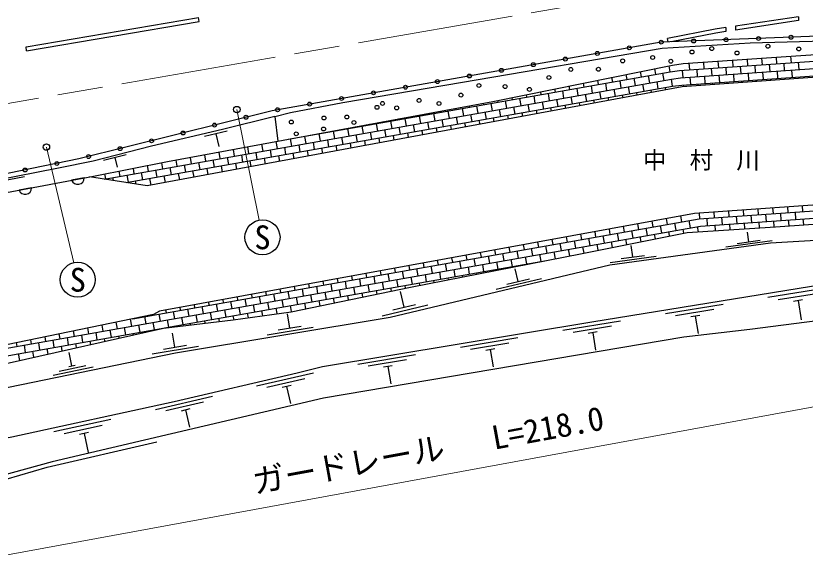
# Model space of a CAD drawing. Units: millimetres, scale not verified. Extents: x 40000 to 680000, y 20000 to 380000.
# Drawn here: x 393024 to 453821, y 243505 to 285428 of the extents above; entities that cross this region are included whole.
import ezdxf
from ezdxf.enums import TextEntityAlignment as Align

# ---------------------------------------------------------------- set-up
doc = ezdxf.new("R2010")
doc.units = ezdxf.units.MM
doc.header["$LTSCALE"] = 1000
doc.linetypes.add('CHAIN', pattern=[18.5, 12, -1.5, 3.5, -1.5])
for name, color, linetype, lineweight in [('M-BGD', 7, 'Continuous', 25), ('M-BGD-EXST', 7, 'Continuous', 25), ('M-BMK', 2, 'CHAIN', 13), ('M-STR-HTXT', 7, 'Continuous', 13)]:
    doc.layers.add(name, color=color, linetype=linetype, lineweight=lineweight)
doc.layers.add('M-BMK-HTXT', color=7, linetype='Continuous')
doc.styles.add('ＭＳ ゴシック', font='')
doc.styles.get('ＭＳ ゴシック').set_extended_font_data('MS Gothic')

msp = doc.modelspace()

# ---------------------------------------------------------------- linework, layer by layer
at = {"layer": 'M-BGD'}
for p, q in [((393810, 283028), (407100, 285294)), ((407150, 284998), (407100, 285294)), ((453295, 285359), (448460, 284627)), ((453295, 285359), (453293, 285055)), ((393860, 282732), (407150, 284998)), ((444132, 281206), (498541, 285010)), ((453293, 285055), (448457, 284323)), ((448460, 284627), (448457, 284323)), ((444224, 280651), (498611, 284454)), ((447713, 284514), (447711, 284210)), ((443268, 283414), (443218, 283674)), ((444316, 280096), (498682, 283898)), ((393860, 282732), (393810, 283028)), ((450519, 281652), (450483, 282169)), ((451636, 281731), (451600, 282245)), ((452753, 281809), (452718, 282320)), ((443417, 281103), (443332, 281585)), ((444933, 281262), (444895, 281793)), ((446050, 281340), (446013, 281868)), ((447167, 281418), (447130, 281943)), ((448284, 281496), (448248, 282019)), ((448882, 280977), (448843, 281535)), ((449402, 281574), (449365, 282094)), ((449999, 281055), (449960, 281613)), ((451117, 281133), (451078, 281691)), ((452234, 281211), (452195, 281770)), ((453351, 281289), (453312, 281848)), ((414005, 275917), (443417, 281103)), ((440108, 280520), (440038, 280917)), ((441211, 280715), (441136, 281140)), ((442314, 280909), (442234, 281363)), ((442963, 280455), (442866, 281006)), ((443417, 281103), (444132, 281206)), ((444413, 280664), (444374, 281223)), ((445530, 280742), (445491, 281301)), ((446648, 280820), (446608, 281379)), ((447765, 280898), (447726, 281457)), ((448362, 280379), (448323, 280937)), ((449480, 280457), (449441, 281016)), ((450597, 280535), (450558, 281094)), ((451714, 280613), (451675, 281172)), ((452832, 280691), (452793, 281250)), ((399829, 272849), (443515, 280552)), ((437902, 280131), (437842, 280472)), ((439005, 280326), (438940, 280695)), ((439654, 279871), (439557, 280423)), ((440757, 280066), (440660, 280617)), ((441860, 280260), (441763, 280812)), ((442509, 279806), (442412, 280358)), ((443515, 280552), (444224, 280651)), ((443612, 280001), (443515, 280552)), ((445011, 280144), (444972, 280703)), ((446128, 280223), (446089, 280781)), ((447245, 280301), (447206, 280859)), ((447814, 280199), (447804, 280340)), ((448931, 280280), (448921, 280418)), ((450048, 280361), (450038, 280496)), ((451165, 280442), (451156, 280574)), ((452282, 280522), (452273, 280652)), ((453399, 280603), (453390, 280730)), ((401529, 272580), (443612, 280001)), ((434593, 279548), (434548, 279804)), ((435696, 279742), (435646, 280027)), ((436345, 279288), (436248, 279839)), ((436799, 279937), (436744, 280249)), ((437448, 279482), (437351, 280034)), ((438551, 279677), (438454, 280228)), ((439200, 279223), (439103, 279774)), ((440303, 279417), (440206, 279969)), ((441406, 279612), (441309, 280163)), ((441992, 279513), (441957, 279709)), ((443093, 279717), (443060, 279903)), ((443612, 280001), (444316, 280096)), ((444462, 279957), (444452, 280105)), ((445580, 280038), (445569, 280184)), ((446697, 280119), (446687, 280262)), ((431285, 278964), (431254, 279136)), ((431933, 278510), (431836, 279061)), ((432387, 279159), (432352, 279359)), ((433036, 278704), (432939, 279256)), ((433490, 279353), (433450, 279581)), ((434139, 278899), (434042, 279450)), ((435242, 279093), (435145, 279645)), ((435891, 278639), (435794, 279191)), ((436994, 278834), (436897, 279385)), ((438097, 279028), (438000, 279580)), ((438688, 278902), (438648, 279125)), ((439789, 279106), (439751, 279320)), ((440890, 279310), (440854, 279514)), ((427976, 278381), (427955, 278499)), ((428624, 277926), (428527, 278478)), ((429079, 278575), (429056, 278703)), ((429727, 278121), (429630, 278672)), ((430182, 278770), (430156, 278914)), ((430830, 278315), (430733, 278867)), ((432582, 278056), (432485, 278607)), ((433685, 278250), (433588, 278802)), ((434788, 278445), (434691, 278996)), ((435384, 278290), (435339, 278542)), ((436485, 278494), (436442, 278736)), ((437586, 278698), (437545, 278931)), ((424667, 277797), (424651, 277888)), ((425315, 277343), (425218, 277894)), ((425770, 277992), (425752, 278092)), ((426418, 277537), (426321, 278089)), ((426873, 278186), (426853, 278295)), ((427521, 277732), (427424, 278283)), ((429273, 277472), (429176, 278024)), ((430376, 277667), (430279, 278218)), ((431479, 277861), (431382, 278413)), ((432080, 277679), (432030, 277958)), ((433181, 277882), (433133, 278153)), ((434282, 278086), (434236, 278347)), ((412964, 277682), (413196, 275768)), ((421358, 277214), (421347, 277276)), ((422006, 276760), (421909, 277311)), ((422461, 277408), (422448, 277480)), ((423109, 276954), (423012, 277505)), ((423564, 277603), (423549, 277684)), ((424212, 277148), (424115, 277700)), ((424861, 276694), (424764, 277246)), ((425964, 276889), (425867, 277440)), ((427067, 277083), (426970, 277635)), ((428170, 277278), (428073, 277829)), ((428776, 277067), (428722, 277375)), ((429877, 277271), (429825, 277569)), ((430979, 277475), (430928, 277764)), ((418049, 276630), (418043, 276665)), ((418697, 276176), (418600, 276728)), ((419152, 276825), (419144, 276868)), ((419800, 276371), (419703, 276922)), ((420255, 277019), (420245, 277072)), ((420903, 276565), (420806, 277117)), ((421552, 276111), (421455, 276662)), ((422655, 276305), (422558, 276857)), ((423758, 276500), (423661, 277051)), ((425472, 276455), (425413, 276791)), ((426573, 276659), (426516, 276986)), ((427675, 276863), (427619, 277180)), ((409312, 276551), (407560, 276139)), ((408436, 276345), (408665, 275372)), ((414740, 276047), (414739, 276053)), ((415388, 275593), (415291, 276144)), ((415843, 276241), (415840, 276257)), ((416491, 275787), (416394, 276339)), ((416946, 276436), (416941, 276461)), ((417594, 275982), (417497, 276533)), ((418243, 275527), (418146, 276079)), ((419346, 275722), (419249, 276273)), ((420449, 275916), (420352, 276468)), ((422168, 275844), (422104, 276208)), ((423269, 276048), (423207, 276403)), ((424371, 276251), (424310, 276597)), ((412080, 275009), (411985, 275543)), ((413183, 275204), (413087, 275747)), ((414285, 275398), (414188, 275950)), ((414934, 274944), (414837, 275495)), ((416037, 275138), (415940, 275690)), ((417140, 275333), (417043, 275884)), ((417763, 275028), (417692, 275430)), ((418864, 275232), (418795, 275625)), ((419965, 275436), (419898, 275819)), ((421067, 275640), (421001, 276014)), ((408771, 274426), (408681, 274932)), ((409874, 274620), (409783, 275136)), ((410977, 274815), (410884, 275340)), ((411625, 274360), (411528, 274912)), ((412728, 274555), (412631, 275106)), ((413831, 274749), (413734, 275301)), ((414459, 274417), (414383, 274847)), ((415560, 274621), (415486, 275041)), ((416661, 274824), (416589, 275236)), ((401526, 274731), (399782, 274285)), ((400654, 274508), (400840, 273782)), ((405462, 273842), (405377, 274320)), ((406565, 274037), (406479, 274524)), ((407668, 274231), (407580, 274728)), ((408316, 273777), (408219, 274328)), ((409419, 273971), (409322, 274523)), ((410522, 274166), (410425, 274717)), ((411155, 273805), (411074, 274263)), ((412256, 274009), (412177, 274458)), ((413357, 274213), (413280, 274652)), ((402153, 273259), (402078, 273683)), ((403256, 273453), (403177, 273898)), ((404359, 273648), (404277, 274112)), ((405007, 273193), (404910, 273745)), ((406110, 273388), (406013, 273939)), ((407213, 273582), (407116, 274134)), ((407851, 273193), (407765, 273680)), ((408952, 273397), (408868, 273874)), ((410053, 273601), (409971, 274069)), ((445657, 269801), (501463, 273703)), ((393703, 273030), (391937, 272681)), ((398784, 273014), (398779, 273040)), ((399947, 272870), (399879, 273254)), ((401050, 273064), (400978, 273469)), ((401698, 272610), (401601, 273162)), ((402801, 272805), (402704, 273356)), ((403904, 272999), (403807, 273551)), ((404547, 272582), (404456, 273096)), ((405648, 272786), (405559, 273291)), ((406749, 272990), (406662, 273485)), ((445745, 269240), (501548, 273139)), ((398295, 272948), (397321, 272763)), ((400539, 272737), (400498, 272967)), ((402294, 272459), (402250, 272707)), ((403445, 272378), (403353, 272902)), ((394245, 272178), (393271, 271993)), ((451368, 270200), (451338, 270628)), ((452501, 270279), (452471, 270707)), ((453634, 270358), (453604, 270787)), ((444326, 269558), (444246, 270012)), ((445702, 269804), (445672, 270231)), ((446835, 269883), (446805, 270310)), ((447968, 269962), (447938, 270390)), ((448575, 269435), (448535, 270002)), ((449102, 270041), (449072, 270469)), ((449708, 269514), (449668, 270081)), ((450235, 270121), (450205, 270548)), ((450841, 269594), (450801, 270160)), ((451974, 269673), (451935, 270240)), ((453107, 269752), (453068, 270319)), ((404047, 262456), (445657, 269801)), ((441017, 268974), (440940, 269409)), ((442120, 269169), (442042, 269610)), ((443223, 269363), (443144, 269811)), ((443872, 268909), (443774, 269461)), ((444975, 269104), (444877, 269655)), ((446308, 269277), (446268, 269843)), ((447441, 269356), (447402, 269923)), ((448039, 268957), (448008, 269396)), ((449172, 269030), (449141, 269475)), ((450306, 269103), (450274, 269554)), ((451440, 269175), (451408, 269633)), ((452573, 269255), (452541, 269713)), ((453706, 269335), (453674, 269792)), ((404134, 261902), (445745, 269240)), ((437708, 268391), (437635, 268806)), ((438811, 268586), (438737, 269007)), ((439914, 268780), (439838, 269208)), ((440563, 268326), (440465, 268877)), ((441666, 268520), (441568, 269072)), ((442769, 268715), (442671, 269266)), ((443380, 268474), (443320, 268812)), ((444478, 268695), (444423, 269006)), ((445597, 268801), (445526, 269201)), ((446905, 268885), (446875, 269316)), ((449471, 268026), (449368, 268769)), ((434399, 267808), (434329, 268203)), ((435502, 268002), (435431, 268404)), ((436605, 268197), (436533, 268605)), ((437254, 267742), (437156, 268294)), ((438357, 267937), (438259, 268488)), ((439460, 268131), (439362, 268683)), ((440085, 267812), (440011, 268229)), ((441183, 268033), (441114, 268423)), ((442281, 268253), (442217, 268617)), ((447708, 267631), (451274, 268124)), ((448579, 267903), (450362, 268149)), ((431090, 267224), (431024, 267601)), ((432193, 267419), (432125, 267802)), ((432842, 266964), (432745, 267516)), ((433296, 267613), (433227, 268003)), ((433945, 267159), (433847, 267710)), ((435048, 267353), (434950, 267905)), ((436151, 267548), (436053, 268099)), ((436789, 267150), (436702, 267645)), ((437888, 267371), (437805, 267840)), ((438986, 267591), (438908, 268034)), ((440547, 266854), (440424, 267746)), ((427781, 266641), (427718, 266998)), ((428884, 266835), (428820, 267199)), ((429533, 266381), (429436, 266932)), ((429987, 267030), (429922, 267400)), ((430636, 266575), (430539, 267127)), ((431739, 266770), (431642, 267321)), ((433490, 266510), (433393, 267062)), ((434591, 266718), (434496, 267256)), ((435690, 266934), (435599, 267451)), ((438789, 266430), (442355, 266922)), ((439656, 266731), (441439, 266978)), ((404470, 261393), (433907, 266584)), ((424472, 266057), (424413, 266395)), ((425575, 266252), (425514, 266596)), ((426224, 265797), (426127, 266349)), ((426678, 266446), (426616, 266797)), ((427327, 265992), (427230, 266543)), ((428430, 266186), (428333, 266738)), ((430182, 265927), (430084, 266478)), ((431285, 266121), (431187, 266673)), ((432387, 266316), (432290, 266867)), ((432942, 266394), (432939, 266413)), ((421163, 265474), (421107, 265792)), ((422266, 265668), (422209, 265993)), ((422915, 265214), (422818, 265765)), ((423369, 265863), (423311, 266194)), ((424018, 265408), (423921, 265960)), ((425121, 265603), (425024, 266154)), ((425770, 265149), (425672, 265700)), ((426873, 265343), (426775, 265895)), ((427976, 265538), (427878, 266089)), ((429079, 265732), (428981, 266284)), ((429645, 265747), (429630, 265829)), ((430744, 265962), (430733, 266024)), ((431716, 264977), (431484, 265950)), ((431843, 266178), (431836, 266218)), ((417854, 264890), (417801, 265189)), ((418957, 265085), (418903, 265390)), ((419606, 264631), (419509, 265182)), ((420060, 265279), (420005, 265591)), ((420709, 264825), (420612, 265376)), ((421812, 265019), (421715, 265571)), ((422461, 264565), (422363, 265117)), ((423564, 264760), (423466, 265311)), ((424667, 264954), (424569, 265506)), ((426347, 265099), (426321, 265246)), ((427446, 265315), (427424, 265440)), ((428545, 265531), (428527, 265635)), ((430011, 264365), (433513, 265199)), ((430840, 264768), (432591, 265185)), ((414545, 264307), (414496, 264587)), ((415648, 264501), (415598, 264788)), ((416297, 264047), (416200, 264599)), ((416751, 264696), (416700, 264989)), ((417400, 264242), (417303, 264793)), ((418503, 264436), (418406, 264988)), ((419152, 263982), (419054, 264533)), ((420255, 264176), (420157, 264728)), ((421358, 264371), (421260, 264922)), ((423050, 264449), (423012, 264662)), ((424149, 264668), (424115, 264857)), ((425248, 264883), (425218, 265051)), ((411236, 263723), (411190, 263984)), ((412339, 263918), (412292, 264185)), ((412988, 263464), (412891, 264015)), ((413442, 264112), (413394, 264386)), ((414091, 263658), (413994, 264210)), ((415194, 263853), (415097, 264404)), ((415843, 263398), (415745, 263950)), ((416946, 263593), (416848, 264144)), ((418049, 263787), (417951, 264339)), ((418659, 263549), (418600, 263885)), ((419757, 263774), (419703, 264079)), ((420855, 263999), (420806, 264274)), ((421952, 264224), (421909, 264468)), ((422937, 262990), (422648, 264206)), ((455393, 264446), (450951, 263726)), ((454701, 264029), (451740, 263549)), ((407927, 263140), (407885, 263381)), ((409030, 263334), (408987, 263582)), ((409679, 262880), (409582, 263432)), ((410133, 263529), (410089, 263783)), ((410782, 263075), (410685, 263626)), ((411885, 263269), (411788, 263821)), ((412534, 262815), (412437, 263366)), ((413637, 263009), (413540, 263561)), ((414740, 263204), (414643, 263755)), ((415366, 262875), (415291, 263301)), ((416464, 263100), (416394, 263496)), ((417562, 263324), (417497, 263690)), ((453614, 263549), (452923, 263437)), ((453268, 263493), (453508, 262013)), ((404618, 262556), (404579, 262778)), ((405267, 262102), (405170, 262654)), ((405721, 262751), (405681, 262979)), ((406370, 262297), (406273, 262848)), ((406824, 262945), (406783, 263180)), ((407473, 262491), (407376, 263043)), ((408576, 262686), (408479, 263237)), ((409225, 262231), (409128, 262783)), ((410328, 262426), (410231, 262977)), ((411431, 262620), (411334, 263172)), ((412050, 262335), (411982, 262718)), ((413160, 262491), (413085, 262912)), ((414269, 262650), (414188, 263107)), ((421244, 262330), (424746, 263164)), ((422062, 262782), (423813, 263198)), ((447491, 263195), (443049, 262475)), ((446794, 262809), (443833, 262329)), ((401958, 261519), (401862, 262065)), ((402049, 262103), (404047, 262456)), ((402412, 262167), (402411, 262178)), ((403061, 261713), (402964, 262265)), ((403515, 262362), (403508, 262403)), ((404164, 261908), (404067, 262459)), ((405916, 261648), (405819, 262199)), ((407019, 261842), (406922, 262394)), ((408122, 262037), (408025, 262588)), ((408716, 261890), (408673, 262134)), ((409830, 262022), (409776, 262329)), ((410940, 262179), (410879, 262523)), ((414119, 261382), (413939, 262467)), ((445702, 262358), (445011, 262246)), ((445357, 262302), (445573, 260970)), ((375287, 256816), (404134, 261902)), ((399752, 261130), (399667, 261614)), ((400855, 261324), (400764, 261839)), ((402607, 261064), (402510, 261616)), ((403710, 261259), (403613, 261810)), ((404813, 261453), (404716, 262005)), ((405374, 261499), (405364, 261551)), ((406488, 261629), (406467, 261745)), ((407602, 261760), (407570, 261940)), ((412379, 260870), (415931, 261459)), ((413231, 261234), (415007, 261529)), ((439594, 261922), (435154, 261189)), ((438898, 261533), (435938, 261044)), ((375335, 256256), (404222, 261349)), ((396443, 260546), (396374, 260936)), ((397546, 260741), (397472, 261162)), ((398195, 260287), (398098, 260838)), ((398649, 260935), (398569, 261388)), ((399298, 260481), (399201, 261033)), ((400401, 260676), (400304, 261227)), ((401504, 260870), (401407, 261421)), ((402074, 260860), (402055, 260967)), ((403168, 261106), (403158, 261162)), ((404222, 261349), (404339, 261370)), ((404262, 261353), (404261, 261356)), ((405277, 259914), (405097, 261000)), ((437808, 261080), (437117, 260965)), ((437462, 261022), (437682, 259691)), ((393134, 259963), (393082, 260259)), ((394237, 260157), (394180, 260485)), ((394886, 259703), (394789, 260255)), ((395340, 260352), (395277, 260711)), ((395989, 259898), (395892, 260449)), ((397092, 260092), (396995, 260644)), ((398793, 260120), (398746, 260384)), ((399887, 260367), (399849, 260578)), ((400981, 260613), (400952, 260773)), ((431701, 260618), (427261, 259885)), ((431005, 260230), (428045, 259741)), ((393783, 259509), (393686, 260060)), ((394418, 259134), (394335, 259606)), ((395511, 259381), (395438, 259800)), ((396605, 259627), (396540, 259995)), ((397699, 259874), (397643, 260189)), ((403538, 259403), (407089, 259992)), ((404390, 259767), (406165, 260062)), ((429915, 259776), (429224, 259662)), ((429569, 259719), (429789, 258387)), ((393324, 258888), (393232, 259411)), ((397350, 258480), (397138, 259508)), ((423808, 259315), (419368, 258582)), ((396363, 258062), (398420, 258486)), ((397110, 258430), (397590, 258529)), ((423112, 258926), (420152, 258438)), ((422021, 258473), (421331, 258359)), ((421676, 258416), (421896, 257084)), ((395891, 257751), (398977, 258386)), ((415955, 257910), (411571, 256895)), ((415286, 257478), (412363, 256801)), ((414226, 256956), (413544, 256798)), ((413885, 256877), (414190, 255562)), ((408162, 256106), (403778, 255090)), ((407492, 255673), (404569, 254996)), ((406432, 255151), (405750, 254993)), ((406091, 255072), (406396, 253757)), ((400356, 254336), (395959, 253379)), ((399687, 253883), (396755, 253246)), ((398627, 253346), (397943, 253197)), ((398285, 253271), (398604, 251806))]:
    msp.add_line(p, q, dxfattribs=at)
for points in [[(549634, 280598), (517632, 285022), (513203, 285337), (509906, 285618), (503277, 285723), (499615, 285863), (493829, 285512), (464678, 283535), (463547, 284188), (442718, 283393), (412771, 278118), (397878, 274401), (372510, 269212), (370539, 268833), (367429, 268525), (365006, 268291), (362275, 268146), (355505, 268180), (351576, 268596), (347959, 269012), (344325, 269482), (336929, 270661), (332173, 271571), (324950, 273505)], [(392310, 271810), (399000, 273082), (404701, 274195), (429771, 278835), (443589, 281637), (444427, 281761), (464458, 283112), (498221, 285339), (502328, 285348), (506620, 285255), (512100, 284969), (515256, 284812), (521259, 283945), (550051, 280174), (561631, 273991)], [(447713, 284514), (446894, 284390), (443218, 283674)], [(447711, 284210), (446945, 284094), (443501, 283423)], [(561111, 271933), (549033, 278653), (546207, 279154), (533385, 280798), (517013, 282853), (514261, 283192), (512335, 283298), (508831, 283573), (504364, 283743), (500913, 283891), (496481, 283658), (490723, 283256), (484363, 282812), (458692, 280986), (444340, 279948), (403153, 272324), (398706, 273026)], [(412964, 277682), (414181, 277983), (418219, 278743), (427423, 280329), (442792, 282933), (449594, 283346), (458162, 283568), (463526, 283854), (464458, 283112)], [(412964, 277682), (408946, 276670), (403487, 275388), (398982, 274235), (396303, 273696), (391339, 272716), (382621, 270920), (377393, 269739), (372879, 268722), (369079, 268298), (365141, 267937), (361816, 267717), (355521, 267845), (352052, 268048), (348629, 268328), (345406, 268593), (342729, 268904), (337404, 269720)], [(474792, 272271), (445305, 270205), (404095, 262690), (403622, 262427), (392316, 260102), (379734, 258142), (367562, 256526), (362580, 256045), (353805, 255803), (348892, 256009), (343944, 256627), (342736, 257140), (335234, 257175)], [(405312, 259474), (421866, 262221), (438779, 266247), (451157, 267956), (469492, 269029), (499822, 271104), (503433, 271223), (508137, 270985), (511472, 270795), (517245, 270201), (525616, 269150), (532621, 268062), (539033, 266733), (540967, 266332), (542334, 265767), (543984, 265154), (546860, 263858), (552825, 260960), (557608, 258053)], [(335373, 256146), (343558, 254048), (343718, 255250), (348054, 254569), (352990, 254354), (356848, 254289), (361449, 254613), (367333, 254957), (372419, 255431), (377516, 256100), (384779, 257221), (392511, 258705), (404411, 261386), (409768, 262014), (414225, 262641), (423426, 264526), (436652, 267122), (444730, 268745), (451537, 269181), (461697, 269901)], [(533584, 263009), (524167, 264544), (512023, 266002), (501864, 266648), (487094, 266715), (477086, 266139), (454293, 264571), (437383, 261830), (416642, 258405), (414697, 257896), (405228, 255703), (392723, 252982), (385961, 251756), (381414, 251249), (380055, 244324)], [(533652, 260847), (526935, 261949), (519735, 262878), (512880, 263601), (507265, 263980), (494779, 264290), (486373, 264084), (475512, 263636), (465315, 263292), (449565, 261278), (444473, 260690), (416729, 255988), (395828, 251070), (388611, 249108), (384098, 248429), (380788, 248059)], [(332988, 255730), (334794, 255230), (342196, 253332), (347116, 252558), (353235, 252258), (360509, 252434), (375953, 253436), (405312, 259474)], [(380694, 247579), (389087, 248831), (395436, 250667), (403876, 252610)]]:
    msp.add_lwpolyline(points, dxfattribs=at)
for centre in [(452726, 283775), (442733, 283394), (445231, 283489), (447729, 283585), (450227, 283680), (440271, 282962), (445102, 282641), (446624, 282901), (448571, 282559), (450950, 283080), (453322, 282874), (435346, 282095), (437809, 282529), (439761, 281954), (442071, 282216), (432884, 281661), (443470, 281928), (427960, 280794), (430422, 281228), (435771, 281296), (437896, 281310), (425498, 280360), (434079, 280677), (423036, 279927), (428690, 280061), (430706, 279978), (432584, 279759), (418112, 279059), (420574, 279493), (427305, 279321), (415650, 278626), (420844, 278381), (421265, 278677), (422357, 278334), (424083, 278909), (425618, 278676), (413188, 278192), (410756, 277615), (414244, 277245), (416757, 277555), (418519, 277632), (419065, 277211), (408330, 277010), (416725, 276713), (405905, 276405), (414620, 276338), (403479, 275799), (401054, 275194), (396186, 274055), (398628, 274588), (393737, 273554)]:
    msp.add_circle(centre, 150, dxfattribs=at)
for centre in [(397790, 272952), (393740, 272182)]:
    msp.add_arc(centre, 505, 201.93818, 359.59638, dxfattribs=at)
at = {"layer": 'M-BGD-EXST'}
for centre, radius in [((410052, 278205), 250), ((395379, 275321), 250), ((412023, 268368), 1350), ((397798, 265100), 1350)]:
    msp.add_circle(centre, radius, dxfattribs=at)
at = {"layer": 'M-BMK'}
msp.add_lwpolyline([(329035, 276765), (333466, 276096), (337406, 275554), (341758, 275040), (345997, 274707), (351788, 274481), (358973, 274449), (364146, 274705), (367238, 274935), (370838, 275252), (374453, 275696), (379521, 276407), (382959, 277029), (465108, 291266)], dxfattribs=at)
at = {"layer": 'M-STR-HTXT'}
for p, q in [((410052, 278205), (411758, 269692)), ((395379, 275321), (397487, 266414))]:
    msp.add_line(p, q, dxfattribs=at)
msp.add_lwpolyline([(312488, 245145), (317585, 243659), (323800, 242307), (330465, 241020), (337452, 240248), (343924, 239636), (350537, 239250), (356784, 239314), (363449, 239604), (369597, 240053), (376515, 240958), (383238, 242153), (389848, 243461), (463582, 256988), (469898, 257769), (476041, 258399), (483910, 258864), (498172, 258964), (508963, 258366), (520399, 257403), (528800, 256242), (537018, 254812), (555354, 249260)], dxfattribs=at)

# ---------------------------------------------------------------- texts
at = {"layer": 'M-BGD-EXST', "style": 'ＭＳ ゴシック'}
for p in [(412023, 268368), (397798, 265100)]:
    msp.add_text('S', height=1833, dxfattribs=at).set_placement(p, align=Align.MIDDLE_CENTER)
at = {"layer": 'M-BMK-HTXT', "style": 'ＭＳ ゴシック'}
msp.add_text('中  村  川', height=1320, dxfattribs=at).set_placement((441324, 274315), align=Align.MIDDLE_LEFT)
at = {"layer": 'M-STR-HTXT', "style": 'ＭＳ ゴシック'}
msp.add_text('ガードレール   L=218.0', height=1833, rotation=10.395, dxfattribs=at).set_placement((425038, 250566), align=Align.BOTTOM_CENTER)

doc.saveas('drawing.dxf')
